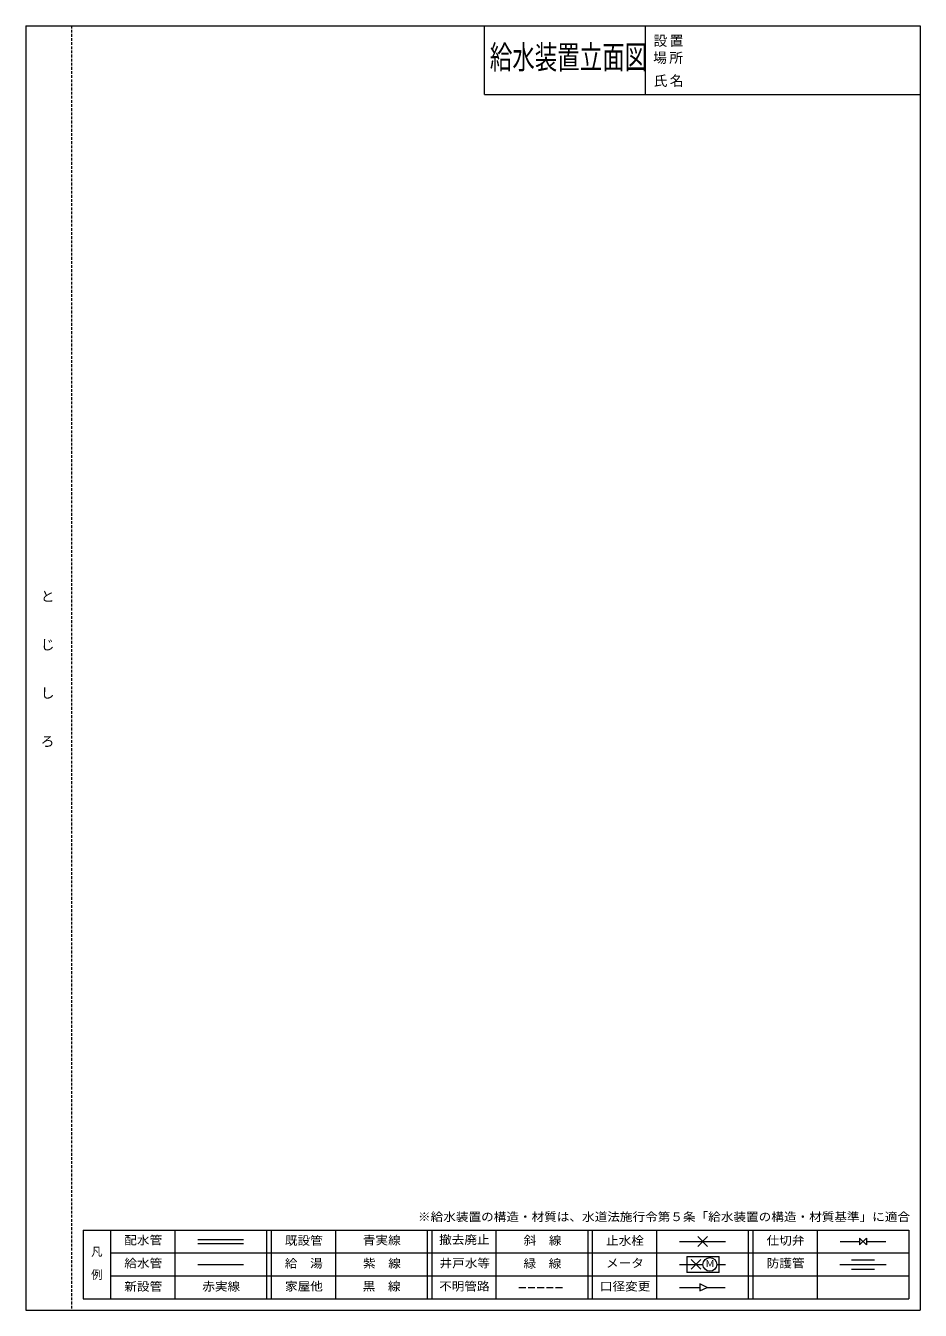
# Model space of a CAD drawing. Units: millimetres, scale not verified. Extents: x -20899 to 18101, y -27964 to 28036.
import ezdxf
from ezdxf.enums import TextEntityAlignment as Align

# ---------------------------------------------------------------- set-up
doc = ezdxf.new("R2010")
doc.units = ezdxf.units.MM
doc.header["$LTSCALE"] = 100
doc.linetypes.add('DASHED1', pattern=[1.8, 1.2, -0.6])
doc.linetypes.add('DASHED3', pattern=[4, 3, -1])
doc.layers.add('0-0', color=7, linetype='Continuous', lineweight=18)
doc.layers.add('F-0', color=7, linetype='Continuous', lineweight=18)
doc.styles.add('@ＭＳ ゴシック', font='')
doc.styles.add('ＭＳ ゴシック', font='')
doc.styles.get('@ＭＳ ゴシック').set_extended_font_data('@MS Gothic')
doc.styles.get('ＭＳ ゴシック').set_extended_font_data('MS Gothic')

msp = doc.modelspace()

# ---------------------------------------------------------------- linework, layer by layer
at = {"layer": '0-0', "linetype": 'DASHED1'}
msp.add_line((-18899.4, 28035.5), (-18899.4, -27964.5), dxfattribs=at)
at = {"layer": '0-0'}
for p, q in [((-899.4, 25035.5), (-899.4, 28035.5)), ((6100.6, 28035.5), (6100.6, 25035.5)), ((-899.4, 25035.5), (6100.6, 25035.5)), ((6100.6, 25035.5), (18100.6, 25035.5)), ((-18399.4, -24464.5), (-18399.4, -27464.5)), ((-18399.4, -24464.5), (17600.6, -24464.5)), ((-17199.4, -24464.5), (-17199.4, -27464.5)), ((-14399.4, -24464.5), (-14399.4, -27464.5)), ((-10399.4, -24464.5), (-10399.4, -27464.5)), ((-10199.4, -24464.5), (-10199.4, -27464.5)), ((-7399.4, -24464.5), (-7399.4, -27464.5)), ((-3399.4, -24464.5), (-3399.4, -27464.5)), ((-3199.4, -24464.5), (-3199.4, -27464.5)), ((-399.4, -24464.5), (-399.4, -27464.5)), ((3600.6, -24464.5), (3600.6, -27464.5)), ((3800.6, -24464.5), (3800.6, -27464.5)), ((6600.6, -24464.5), (6600.6, -27464.5)), ((10600.6, -24464.5), (10600.6, -27464.5)), ((10800.6, -24464.5), (10800.6, -27464.5)), ((13600.6, -24464.5), (13600.6, -27453.2)), ((17600.6, -24464.5), (17600.6, -27464.5)), ((-13401, -24882.3), (-11401, -24882.3)), ((-13401, -25046.7), (-11401, -25046.7)), ((7607.4, -24964.5), (9607.4, -24964.5)), ((8819.5, -25176.7), (8395.3, -24752.4)), ((8819.5, -24752.4), (8395.3, -25176.7)), ((14600.6, -24964.5), (15450.6, -24964.5)), ((15450.6, -24814.5), (15750.6, -25114.5)), ((15750.6, -24964.5), (16600.6, -24964.5)), ((-17199.4, -25464.5), (17600.6, -25464.5)), ((7927, -25614.5), (9327, -25614.5)), ((7927, -25614.5), (7927, -26314.5)), ((8539.2, -26176.7), (8114.9, -25752.4)), ((8539.2, -25752.4), (8114.9, -26176.7)), ((9327, -26314.5), (9327, -25614.5)), ((-13401, -25964.5), (-11401, -25964.5)), ((7607.4, -25964.5), (8627, -25964.5)), ((9327, -26314.5), (7927, -26314.5)), ((9227, -25964.5), (9607.4, -25964.5)), ((14598.8, -25964.5), (16609.6, -25964.5)), ((15098.8, -25764.5), (16098.8, -25764.5)), ((15098.8, -26164.5), (16098.8, -26164.5)), ((-17199.4, -26464.5), (17600.6, -26464.5)), ((8489.5, -26814.5), (8489.5, -27114.5)), ((8811.1, -26964.5), (8489.5, -26814.5)), ((7596.7, -26964.5), (8489.5, -26964.5)), ((8489.5, -27114.5), (8811.1, -26964.5)), ((8811.1, -26964.5), (9596.7, -26964.5)), ((-18399.4, -27464.5), (17600.6, -27464.5))]:
    msp.add_line(p, q, dxfattribs=at)
at = {"layer": '0-0', "linetype": 'DASHED3'}
msp.add_line((600.6, -26964.5), (2600.6, -26964.5), dxfattribs=at)
at = {"layer": '0-0'}
for points in [[(-20899.4, 28035.5), (18100.6, 28035.5), (18100.6, -27964.5)], [(15450.6, -24814.5), (15450.6, -25114.5), (15750.6, -24814.5), (15750.6, -25114.5)]]:
    msp.add_lwpolyline(points, dxfattribs=at)
msp.add_circle((8927, -25964.5), 300, dxfattribs=at)
at = {"layer": 'F-0'}
for p, q in [((-20899.4, 28035.5), (-20899.4, -27964.5)), ((-20899.4, -27964.5), (18100.6, -27964.5))]:
    msp.add_line(p, q, dxfattribs=at)

# ---------------------------------------------------------------- texts
at = {"layer": '0-0', "style": 'ＭＳ ゴシック'}
for s, height, width, p in [('給水装置立面図', 1026, 0.7, (-664.6, 25844)), ('※給水装置の構造・材質は、水道法施行令第５条「給水装置の構造・材質基準」に適合', 366.6, 1.1, (-3797.4, -24185.1)), ('配水管', 366.6, 1.1, (-16601.4, -25204.9)), ('既設管', 366.6, 1.1, (-9599.4, -25221.3)), ('青実線', 366.6, 1.1, (-6199.4, -25207.8)), ('撤去廃止', 366.6, 1.1, (-2875, -25183.1)), ('斜\u3000線', 366.6, 1.1, (808.7, -25214.5)), ('止水栓', 366.6, 1.1, (4402, -25224.6)), ('仕切弁', 366.6, 1.1, (11400.6, -25216)), ('給水管', 366.6, 1.1, (-16598.1, -26211)), ('給\u3000湯', 366.6, 1.1, (-9603, -26214.5)), ('紫\u3000線', 366.6, 1.1, (-6193, -26214.5)), ('井戸水等', 366.6, 1.1, (-2856.7, -26205.4)), ('緑\u3000線', 366.6, 1.1, (802.2, -26223.6)), ('メータ', 366.6, 1.1, (4397.4, -26204.2)), ('防護管', 366.6, 1.1, (11400.6, -26206.4)), ('新設管', 366.6, 1.1, (-16598.9, -27224.6)), ('赤実線', 366.6, 1.1, (-13200.2, -27219)), ('家屋他', 366.6, 1.1, (-9595.8, -27214.5)), ('黒\u3000線', 366.6, 1.1, (-6205.9, -27214.5)), ('不明管路', 366.6, 1.1, (-2874.4, -27214.5)), ('口径変更', 366.6, 1.1, (4130.8, -27214.8))]:
    msp.add_text(s, height=height, dxfattribs=dict(at, width=width)).set_placement(p, align=Align.BOTTOM_LEFT)
for s, height, p in [('凡', 366.6, (-18048.2, -25704.7)), ('例', 366.6, (-18048.2, -26708.9)), ('Ｍ', 293.3, (8727, -26164.5))]:
    msp.add_text(s, height=height, dxfattribs=at).set_placement(p, align=Align.BOTTOM_LEFT)
at = {"layer": '0-0', "char_height": 439.9, "attachment_point": 7, "style": 'ＭＳ ゴシック'}
for s, insert in [('\\T1.17;設置', (6470.3, 27110.8)), ('\\T1.17;場所', (6454.3, 26366)), ('\\T1.17;氏名', (6478.4, 25363.8))]:
    msp.add_mtext(s, dxfattribs=dict(at, insert=insert))
at = {"layer": '0-0', "insert": (-20179.3, 3467.2), "char_height": 439.9, "attachment_point": 7, "rotation": 270, "style": '@ＭＳ ゴシック'}
msp.add_mtext('\\T1.17;と\u3000\u3000じ\u3000\u3000し\u3000\u3000ろ', dxfattribs=at)

doc.saveas('drawing.dxf')
